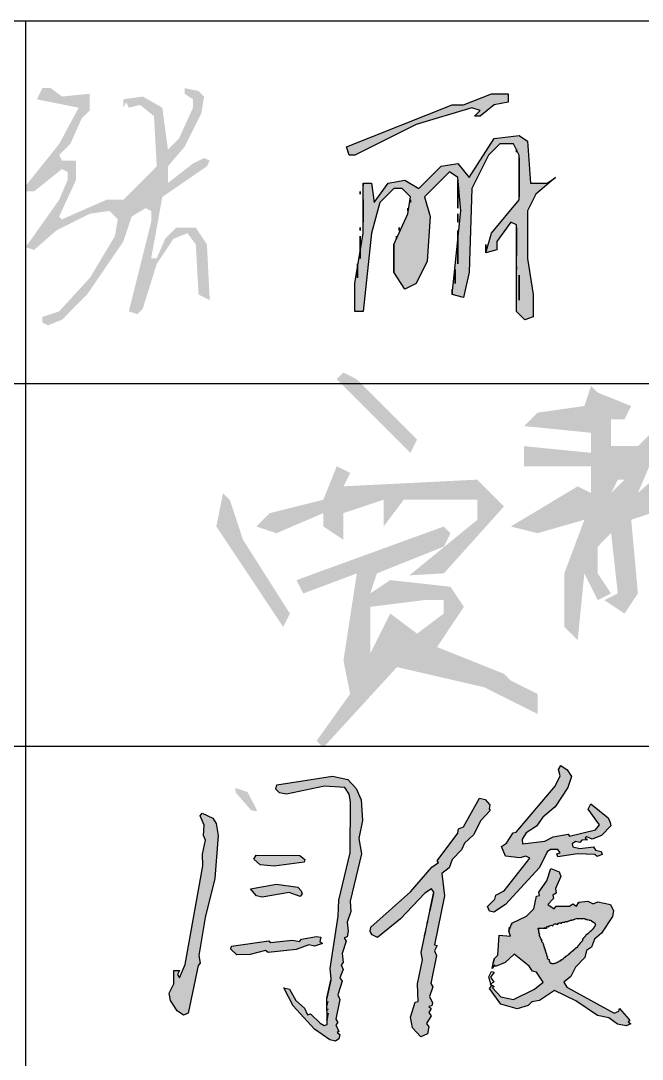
# Model space of a CAD drawing. Extents: x 5188914 to 7068445, y -542675 to 2032183.
# Drawn here: x 5235798 to 5236913, y -317948 to -316087 of the extents above; entities that cross this region are included whole.
import ezdxf

# ---------------------------------------------------------------- set-up
doc = ezdxf.new("R2010")
doc.units = 0
doc.header["$LTSCALE"] = 1000
doc.header["$MEASUREMENT"] = 0
doc.layers.get('0').update_dxf_attribs({"linetype": 'CONTINUOUS'})

msp = doc.modelspace()

# ---------------------------------------------------------------- hatches: boundary and pattern name
at = {"linetype": 'Continuous'}
h = msp.add_hatch(color=0, dxfattribs=at)
h.paths.add_polyline_path([(5235922.2, -316248.1), (5235922.2, -316218.1), (5235872.2, -316223.1), (5235852.2, -316208.1), (5235837.2, -316208.1), (5235827.2, -316228.1), (5235902.2, -316243.1), (5235867.2, -316308.1), (5235807.2, -316383.1), (5235807.2, -316393.1), (5235822.2, -316393.1), (5235872.2, -316353.1), (5235882.2, -316358.1), (5235882.2, -316373.1), (5235867.2, -316408.1), (5235807.2, -316493.1), (5235822.2, -316498.1), (5235862.2, -316463.1), (5235922.2, -316433.1), (5235957.2, -316428.1), (5235972.2, -316443.1), (5235967.2, -316473.1), (5235922.2, -316548.1), (5235867.2, -316608.1), (5235837.2, -316618.1), (5235837.2, -316628.1), (5235847.2, -316633.1), (5235872.2, -316623.1), (5235917.2, -316578.1), (5235982.2, -316483.1), (5235997.2, -316438.1), (5236022.2, -316423.1), (5236032.2, -316428.1), (5236032.2, -316448.1), (5235992.2, -316608.1), (5236007.2, -316613.1), (5236017.2, -316603.1), (5236042.2, -316523.1), (5236072.2, -316478.1), (5236097.2, -316468.1), (5236112.2, -316488.1), (5236117.2, -316578.1), (5236137.2, -316588.1), (5236132.2, -316488.1), (5236112.2, -316458.1), (5236077.2, -316458.1), (5236057.2, -316478.1), (5236042.2, -316513.1), (5236032.2, -316513.1), (5236052.2, -316403.1), (5236132.2, -316348.1), (5236137.2, -316338.1), (5236127.2, -316333.1), (5236107.2, -316343.1), (5236062.2, -316378.1), (5236062.2, -316348.1), (5236092.2, -316313.1), (5236122.2, -316253.1), (5236127.2, -316223.1), (5236117.2, -316213.1), (5236092.2, -316208.1), (5236092.2, -316218.1), (5236107.2, -316228.1), (5236107.2, -316243.1), (5236082.2, -316298.1), (5236062.2, -316318.1), (5236052.2, -316243.1), (5236017.2, -316223.1), (5235982.2, -316228.1), (5235982.2, -316243.1), (5235987.2, -316233.1), (5235992.2, -316243.1), (5236012.2, -316238.1), (5236037.2, -316258.1), (5236042.2, -316348.1), (5235982.2, -316408.1), (5235952.2, -316408.1), (5235872.2, -316443.1), (5235867.2, -316438.1), (5235897.2, -316373.1), (5235897.2, -316338.1), (5235872.2, -316338.1), (5235867.2, -316328.1), (5235887.2, -316308.1), (5235907.2, -316263.1)])
h.paths.add_polyline_path([(5236507.2, -316273.1), (5236607.2, -316243.1), (5236622.2, -316248.1), (5236612.2, -316258.1), (5236622.2, -316258.1), (5236647.2, -316238.1), (5236672.2, -316233.1), (5236672.2, -316218.1), (5236642.2, -316218.1), (5236592.2, -316238.1), (5236572.2, -316238.1), (5236382.2, -316313.1), (5236387.2, -316328.1), (5236397.2, -316328.1)])
h.paths.add_polyline_path([(5236442.2, -316413.1), (5236467.2, -316388.1), (5236482.2, -316388.1), (5236497.2, -316403.1), (5236492.2, -316433.1), (5236467.2, -316488.1), (5236467.2, -316538.1), (5236487.2, -316568.1), (5236507.2, -316558.1), (5236527.2, -316518.1), (5236532.2, -316438.1), (5236522.2, -316403.1), (5236567.2, -316358.1), (5236582.2, -316368.1), (5236587.2, -316428.1), (5236572.2, -316578.1), (5236592.2, -316583.1), (5236602.2, -316538.1), (5236607.2, -316388.1), (5236637.2, -316328.1), (5236657.2, -316308.1), (5236682.2, -316308.1), (5236692.2, -316328.1), (5236692.2, -316408.1), (5236642.2, -316468.1), (5236632.2, -316503.1), (5236652.2, -316498.1), (5236652.2, -316483.1), (5236677.2, -316448.1), (5236687.2, -316453.1), (5236687.2, -316608.1), (5236702.2, -316623.1), (5236717.2, -316618.1), (5236717.2, -316578.1), (5236707.2, -316513.1), (5236707.2, -316428.1), (5236722.2, -316398.1), (5236757.2, -316368.1), (5236742.2, -316378.1), (5236712.2, -316378.1), (5236707.2, -316303.1), (5236692.2, -316293.1), (5236647.2, -316298.1), (5236602.2, -316368.1), (5236582.2, -316343.1), (5236552.2, -316348.1), (5236512.2, -316388.1), (5236487.2, -316373.1), (5236457.2, -316378.1), (5236432.2, -316413.1), (5236427.2, -316378.1), (5236412.2, -316378.1), (5236412.2, -316383.1), (5236412.2, -316468.1), (5236397.2, -316558.1), (5236397.2, -316608.1), (5236412.2, -316608.1), (5236427.2, -316468.1)])
h.paths.add_polyline_path([(5237157.2, -316223.1), (5237192.2, -316213.1), (5237197.2, -316218.1), (5237177.2, -316253.1), (5237187.2, -316248.1), (5237247.2, -316188.1), (5237367.2, -316148.1), (5237372.2, -316138.1), (5237352.2, -316133.1), (5237342.2, -316143.1), (5237307.2, -316148.1), (5237252.2, -316173.1), (5237242.2, -316163.1), (5237262.2, -316123.1), (5237262.2, -316108.1), (5237252.2, -316103.1), (5237217.2, -316183.1), (5237137.2, -316223.1), (5237122.2, -316218.1), (5237112.2, -316173.1), (5237097.2, -316168.1), (5237097.2, -316203.1), (5237107.2, -316233.1), (5237042.2, -316263.1), (5237072.2, -316268.1), (5237082.2, -316258.1), (5237107.2, -316253.1), (5237127.2, -316283.1), (5237162.2, -316293.1), (5237117.2, -316343.1), (5237112.2, -316358.1), (5236997.2, -316463.1), (5236992.2, -316483.1), (5237032.2, -316488.1), (5237082.2, -316463.1), (5237137.2, -316423.1), (5237147.2, -316433.1), (5237147.2, -316463.1), (5237072.2, -316543.1), (5237072.2, -316553.1), (5237102.2, -316543.1), (5237157.2, -316548.1), (5237167.2, -316538.1), (5237167.2, -316468.1), (5237222.2, -316428.1), (5237247.2, -316428.1), (5237257.2, -316438.1), (5237257.2, -316458.1), (5237272.2, -316458.1), (5237282.2, -316438.1), (5237267.2, -316413.1), (5237207.2, -316418.1), (5237182.2, -316438.1), (5237167.2, -316438.1), (5237162.2, -316418.1), (5237207.2, -316388.1), (5237202.2, -316363.1), (5237192.2, -316353.1), (5237192.2, -316378.1), (5237182.2, -316388.1), (5237167.2, -316383.1), (5237167.2, -316348.1), (5237182.2, -316343.1), (5237162.2, -316318.1), (5237172.2, -316308.1), (5237172.2, -316293.1), (5237162.2, -316288.1), (5237167.2, -316273.1), (5237147.2, -316278.1), (5237127.2, -316248.1)])
h.paths.add_polyline_path([(5237347.2, -316293.1), (5237337.2, -316268.1), (5237342.2, -316243.1), (5237327.2, -316228.1), (5237322.2, -316273.1), (5237342.2, -316413.1), (5237337.2, -316463.1), (5237347.2, -316513.1), (5237347.2, -316623.1), (5237337.2, -316633.1), (5237302.2, -316638.1), (5237312.2, -316648.1), (5237362.2, -316648.1), (5237367.2, -316588.1), (5237367.2, -316553.1)])
h = msp.add_hatch(color=0)
h.dxf.hatch_style = 1
h.paths.add_polyline_path([(5236401, -316729.7), (5236377, -316717.7), (5236365, -316729.7), (5236497, -316861.7), (5236509, -316837.7)])
h = msp.add_hatch(color=0)
h.dxf.hatch_style = 1
h.paths.add_polyline_path([(5236893, -316777.7), (5236833, -316753.7), (5236821, -316741.7), (5236809, -316777.7), (5236725, -316789.7), (5236701, -316813.7), (5236821, -316825.7), (5236821, -316861.7), (5236701, -316849.7), (5236701, -316885.7), (5236821, -316885.7), (5236821, -316933.7), (5236797, -316921.7), (5236677, -316993.7), (5236725, -317005.7), (5236809, -316981.7), (5236773, -317077.7), (5236773, -317173.7), (5236797, -317197.7), (5236809, -317077.7), (5236833, -317125.7), (5236857, -317113.7), (5236833, -317077.7), (5236833, -317029.7), (5236857, -317005.7), (5236869, -317113.7), (5236845, -317125.7), (5236881, -317149.7), (5236905, -317113.7), (5236893, -316981.7), (5236965, -316957.7), (5236989, -316981.7), (5237013, -316969.7), (5236941, -317041.7), (5236965, -317065.7), (5237001, -317041.7), (5237013, -317185.7), (5237001, -317209.7), (5236977, -317161.7), (5236965, -317209.7), (5237001, -317257.7), (5237037, -317245.7), (5237037, -317053.7), (5237061, -317053.7), (5237109, -317005.7), (5237157, -316909.7), (5237265, -316885.7), (5237265, -316909.7), (5237229, -316897.7), (5237145, -317041.7), (5237169, -317053.7), (5237205, -316993.7), (5237253, -316957.7), (5237265, -317065.7), (5237313, -317065.7), (5237301, -316957.7), (5237349, -316969.7), (5237373, -316945.7), (5237409, -316945.7), (5237409, -316897.7), (5237361, -316813.7), (5237361, -316909.7), (5237349, -316933.7), (5237301, -316921.7), (5237301, -316873.7), (5237337, -316837.7), (5237325, -316813.7), (5237193, -316873.7), (5237121, -316837.7), (5237085, -316837.7), (5237025, -316873.7), (5237049, -316825.7), (5236977, -316813.7), (5236977, -316777.7), (5236905, -316849.7), (5236857, -316849.7), (5236857, -316801.7), (5236881, -316801.7)])
h.paths.add_polyline_path([(5236869, -316909.7), (5236881, -316909.7), (5236857, -316933.7)], flags=16)
h.paths.add_polyline_path([(5236941, -316849.7), (5236977, -316837.7), (5237013, -316837.7), (5236905, -316933.7)], flags=16)
h.paths.add_polyline_path([(5237001, -316933.7), (5237085, -316873.7), (5237121, -316873.7), (5237121, -316909.7), (5237049, -317029.7), (5237037, -317017.7), (5237073, -316969.7), (5237061, -316921.7)], flags=16)
h = msp.add_hatch(color=0)
h.dxf.hatch_style = 1
h.paths.add_polyline_path([(5236197, -317017.7), (5236173, -316945.7), (5236161, -316933.7), (5236149, -316993.7), (5236269, -317173.7), (5236281, -317149.7)])
h.paths.add_polyline_path([(5236341, -316969.7), (5236341, -316993.7), (5236377, -317017.7), (5236377, -316969.7), (5236449, -316945.7), (5236449, -316993.7), (5236485, -316945.7), (5236617, -316945.7), (5236617, -316981.7), (5236495.2, -317081.3), (5236557, -317077.7), (5236665, -316957.7), (5236617, -316909.7), (5236377, -316921.7), (5236389, -316897.7), (5236365, -316885.7), (5236341, -316945.7), (5236245, -316969.7), (5236221, -316993.7), (5236257, -317005.7)])
h.paths.add_polyline_path([(5236557, -317029.7), (5236569, -317005.7), (5236557, -316993.7), (5236293, -317089.7), (5236305, -317113.7), (5236401, -317077.7), (5236377, -317233.7), (5236389, -317293.7), (5236329, -317377.7), (5236341, -317389.7), (5236473, -317245.7), (5236629, -317281.7), (5236725, -317329.7), (5236725, -317293.7), (5236677, -317269.7), (5236665, -317257.7), (5236545, -317209.7), (5236593, -317137.7), (5236569, -317101.7), (5236461, -317089.7), (5236425, -317113.7), (5236437, -317077.7)])
h.paths.add_polyline_path([(5236425, -317137.7), (5236521, -317125.7), (5236557, -317125.7), (5236557, -317149.7), (5236509, -317185.7), (5236461, -317149.7), (5236425, -317221.7)], flags=16)
h = msp.add_hatch(color=256, dxfattribs=at)
h.paths.add_polyline_path([(5236152.1, -317547.4), (5236148.8, -317525.8), (5236142.8, -317516.7), (5236123.8, -317507.5), (5236120.3, -317512), (5236127.2, -317529.1), (5236126, -317547.2), (5236129.4, -317555.7), (5236124.2, -317580.8), (5236125, -317601.9), (5236093.4, -317778.4), (5236083.1, -317802.4), (5236079.2, -317796.3), (5236083.2, -317789.3), (5236072.7, -317789.7), (5236073, -317813.3), (5236064.3, -317829.8), (5236066.7, -317843.4), (5236078.6, -317861.6), (5236090.1, -317869.2), (5236098.6, -317865.8), (5236116.4, -317780.6), (5236120, -317776.1), (5236117.6, -317762.5), (5236129.2, -317694.3), (5236146.4, -317624.7)])
h.paths.add_polyline_path([(5236205, -317469.5), (5236183, -317462.3), (5236183.9, -317470.4), (5236211.2, -317502.2), (5236221.3, -317504.3), (5236221.8, -317501.8)])
h.paths.add_polyline_path([(5236343.2, -317459.2), (5236379.3, -317461.5), (5236387.2, -317473.6), (5236389.6, -317487.2), (5236388.8, -317578.6), (5236368.5, -317663.3), (5236367.7, -317691.9), (5236353.4, -317785.6), (5236354.7, -317804.2), (5236347.4, -317839.3), (5236348, -317886.5), (5236342.4, -317888), (5236335.5, -317883.9), (5236318, -317867.2), (5236312.5, -317868.6), (5236307.1, -317857), (5236291.6, -317843.3), (5236280.3, -317822.7), (5236270.2, -317820.6), (5236287, -317852.8), (5236325.3, -317894.8), (5236352.8, -317913.7), (5236362.8, -317915.8), (5236368.9, -317911.8), (5236370.4, -317904.3), (5236365.9, -317900.7), (5236369, -317898.7), (5236363.5, -317887.1), (5236367.1, -317882.7), (5236363.1, -317876.6), (5236370.5, -317841.5), (5236367, -317832.9), (5236374.8, -317808.4), (5236370.8, -317802.4), (5236376.5, -317787.8), (5236373, -317779.3), (5236376.6, -317774.8), (5236374.7, -317758.7), (5236381.9, -317736.7), (5236378, -317730.6), (5236383.5, -317729.2), (5236385.6, -317719.1), (5236383.7, -317703.1), (5236390.4, -317683.5), (5236389.1, -317664.9), (5236409.4, -317580.3), (5236404.6, -317553.1), (5236411.4, -317520.5), (5236408.7, -317483.4), (5236399.9, -317463.2), (5236384.9, -317447), (5236357.4, -317441.2), (5236257.3, -317456.9), (5236255.8, -317464.5), (5236262.2, -317471), (5236274.8, -317473.7)])
h.paths.add_polyline_path([(5236298.9, -317583.3), (5236220.6, -317582.6), (5236216.5, -317589.6), (5236227.5, -317599.8), (5236253, -317602.5), (5236306.8, -317595.4), (5236307.9, -317590.4)])
h.paths.add_polyline_path([(5236301.4, -317646.6), (5236294.9, -317640), (5236256.8, -317634.7), (5236210.5, -317643.3), (5236221, -317655.9), (5236231, -317658), (5236279.7, -317649.9), (5236299.3, -317656.6), (5236302.8, -317652.1)])
h.paths.add_polyline_path([(5236315.1, -317743.6), (5236325.1, -317745.7), (5236339.2, -317740.8), (5236334.7, -317737.3), (5236336.3, -317729.8), (5236328.8, -317728.2), (5236301.6, -317733), (5236298.1, -317737.5), (5236285.5, -317734.8), (5236245.3, -317739.5), (5236243.3, -317736.5), (5236176, -317745.9), (5236174.9, -317750.9), (5236185.9, -317761.1), (5236209.5, -317760.8), (5236237.2, -317753.5), (5236241.7, -317757), (5236292.4, -317752)])
h.paths.add_polyline_path([(5236588.7, -317573.3), (5236593.8, -317561.3), (5236610, -317546.4), (5236623.3, -317520.4), (5236640, -317502.9), (5236638, -317499.9), (5236639.6, -317492.4), (5236631.1, -317482.8), (5236621.1, -317480.7), (5236592.1, -317532.2), (5236583.5, -317535.6), (5236581.9, -317543.1), (5236545.3, -317593), (5236547.3, -317596), (5236535.2, -317604), (5236497.2, -317648.3), (5236426.3, -317712), (5236424.7, -317719.5), (5236428.7, -317725.5), (5236438.2, -317730.1), (5236479.2, -317696.9), (5236522.7, -317651), (5236534.9, -317643.1), (5236538.8, -317649.2), (5236516.3, -317756.9), (5236518.7, -317770.5), (5236509.8, -317813.1), (5236511, -317844.7), (5236505.5, -317846.2), (5236497.2, -317873.2), (5236501.1, -317892.4), (5236516, -317908.5), (5236527.6, -317903.1), (5236530.2, -317890.6), (5236526.2, -317884.5), (5236534.4, -317870.6), (5236530.4, -317864.5), (5236534.5, -317857.5), (5236530, -317853.9), (5236535.6, -317852.5), (5236536.6, -317847.5), (5236531.2, -317835.9), (5236537.4, -317818.9), (5236533.4, -317812.8), (5236543.9, -317762.7), (5236540.4, -317754.1), (5236545, -317744.6), (5236540, -317743.6), (5236558.3, -317655.9), (5236553.7, -317615.7), (5236566.3, -317605.2), (5236572, -317590.7)])
h.paths.add_polyline_path([(5236734.3, -317514.8), (5236756.6, -317495.9), (5236779.4, -317461.5), (5236786.1, -317442), (5236778.2, -317429.8), (5236766.7, -317422.2), (5236762.7, -317429.2), (5236765.6, -317440.3), (5236756.4, -317459.3), (5236686.9, -317541.5), (5236681.3, -317543), (5236669.6, -317561.4), (5236660.5, -317567.4), (5236667.4, -317584.5), (5236693, -317587.3), (5236704.1, -317584.3), (5236711.1, -317588.4), (5236664.9, -317646.8), (5236650.2, -317654.2), (5236648.7, -317661.7), (5236635.5, -317674.6), (5236638.9, -317683.2), (5236646.5, -317684.8), (5236667.7, -317670.9), (5236728.5, -317605.1), (5236742.3, -317576.6), (5236748.4, -317572.7), (5236761.4, -317572.8), (5236765.4, -317578.8), (5236759.8, -317580.3), (5236761.3, -317585.8), (5236796.5, -317580.1), (5236827.6, -317581.4), (5236832.1, -317584.9), (5236840.7, -317581.5), (5236839.2, -317576), (5236829.2, -317573.9), (5236825.2, -317567.8), (5236801.1, -317570.6), (5236788.6, -317568), (5236787.1, -317562.5), (5236793.2, -317558.5), (5236800.7, -317560.1), (5236804.2, -317555.6), (5236814.8, -317555.2), (5236810.3, -317551.6), (5236813.3, -317549.6), (5236822.8, -317554.2), (5236840, -317547.4), (5236856.7, -317529.9), (5236855.2, -317524.4), (5236851.8, -317515.8), (5236820.4, -317491), (5236815.8, -317500.5), (5236836.1, -317528.2), (5236829, -317537.2), (5236782.2, -317548.4), (5236780.2, -317545.3), (5236753.1, -317550.1), (5236738.4, -317557.5), (5236698.2, -317562.2), (5236697.3, -317554.2), (5236704.9, -317542.7), (5236723.1, -317530.8)])
h.paths.add_polyline_path([(5236757.3, -317642.5), (5236767, -317621), (5236763.6, -317612.5), (5236749.1, -317606.8), (5236741.8, -317628.8), (5236727.1, -317649.3), (5236728.6, -317654.8), (5236723, -317656.3), (5236718.3, -317678.9), (5236705.1, -317691.8), (5236678.9, -317704.6), (5236673.3, -317719.1), (5236676.7, -317727.7), (5236656.1, -317726), (5236653.8, -317762.1), (5236647.2, -317768.6), (5236645.7, -317776.1), (5236643.6, -317786.1), (5236647.7, -317779.2), (5236649.6, -317782.2), (5236666.8, -317775.3), (5236683, -317760.4), (5236709.9, -317781.7), (5236715.8, -317790.8), (5236723.4, -317792.4), (5236735.2, -317810.5), (5236719.6, -317823), (5236681.8, -317841.2), (5236659.2, -317836.5), (5236644.3, -317820.3), (5236647.3, -317818.3), (5236641.7, -317815.1), (5236642.3, -317817.3), (5236638.7, -317821.8), (5236659.1, -317849.5), (5236688.6, -317858.3), (5236708.3, -317852), (5236714.9, -317845.5), (5236728.4, -317843.1), (5236755.7, -317825.3), (5236793.7, -317843.7), (5236832.6, -317870.1), (5236852.7, -317874.3), (5236868.6, -317885.5), (5236883.7, -317888.6), (5236892.2, -317885.2), (5236887.8, -317881.7), (5236890.8, -317879.7), (5236888.8, -317876.6), (5236871.9, -317857.4), (5236871.4, -317859.9), (5236870.9, -317862.4), (5236862.3, -317865.9), (5236777.8, -317819.4), (5236771.9, -317810.4), (5236784.5, -317799.9), (5236793.2, -317783.4), (5236809.9, -317766), (5236812.6, -317753.5), (5236821.6, -317747.5), (5236827.3, -317733), (5236839.9, -317722.6), (5236859.3, -317692.6), (5236861.4, -317682.6), (5236855.9, -317671), (5236833.4, -317666.3), (5236824.8, -317669.7), (5236815.3, -317665.1), (5236799.2, -317667), (5236795.2, -317674), (5236788.2, -317669.9), (5236782.1, -317673.9), (5236758.5, -317674.2), (5236755, -317678.7), (5236743.5, -317671), (5236753.6, -317660.1), (5236752.2, -317654.5), (5236758.2, -317650.6)])
h.paths.add_polyline_path([(5236760.9, -317707.1, -0.520567), (5236767.9, -317704.9, -0.520567), (5236773.3, -317703.3, -0.520567), (5236777.7, -317702.2, -0.520567), (5236779.8, -317701.7, -0.520567), (5236782.6, -317700.6, -0.520567), (5236786.3, -317699.5, -0.520567), (5236789.1, -317699, -0.520567), (5236790.7, -317698.4, -0.520567), (5236793.4, -317697.3, -0.520567), (5236795.6, -317696.8, -0.520567), (5236798.8, -317696.8, -0.520567), (5236801, -317696.8, -0.520567), (5236804.2, -317696.8, -0.520567), (5236807.5, -317696.8, -0.520567), (5236809.6, -317696.8, -0.520567), (5236810.7, -317697.9, -0.520567), (5236814, -317699, -0.520567), (5236817.8, -317699.5, -0.520567), (5236821.6, -317701.1, -0.520567), (5236823.2, -317701.7, -0.520567), (5236824.3, -317702.8, -0.520567), (5236826.5, -317703.8, -0.520567), (5236828.1, -317705.5, -0.520567), (5236828.1, -317708.2, -0.520567), (5236827, -317710.3, -0.520567), (5236825.9, -317712, -0.520567), (5236824.8, -317714.1, -0.520567), (5236823.2, -317715.8, -0.520567), (5236821, -317717.9, -0.520567), (5236818.9, -317719.5, -0.520567), (5236817.2, -317721.2, -0.520567), (5236815.1, -317723.3, -0.520567), (5236812.4, -317725, -0.520567), (5236811.3, -317726, -0.520567), (5236810.2, -317727.7, -0.520567), (5236808.6, -317729.8, -0.520567), (5236806.9, -317731.5, -0.520567), (5236805.3, -317733.6, -0.520567), (5236803.7, -317737.4, -0.520567), (5236801.5, -317739.6, -0.520567), (5236800.4, -317741.7, -0.520567), (5236798.3, -317743.9, -0.520567), (5236797.2, -317745, -0.520567), (5236796.1, -317747.2, -0.520567), (5236793.9, -317748.8, -0.520567), (5236792.3, -317749.9, -0.520567), (5236791.2, -317751, -0.520567), (5236789.6, -317752.6, -0.520567), (5236788, -317754.2, -0.520567), (5236786.3, -317755.3, -0.520567), (5236784.7, -317756.4, -0.520567), (5236783.6, -317757.5, -0.520567), (5236782, -317759.1, -0.520567), (5236779.8, -317760.7, -0.520567), (5236778.2, -317762.3, -0.520567), (5236776.6, -317763.4, -0.520567), (5236775, -317764.5, -0.520567), (5236772.8, -317766.1, -0.520567), (5236771.7, -317767.2, -0.520567), (5236770.6, -317768.3, -0.520567), (5236767.9, -317770.5, -0.520567), (5236766.3, -317771, -0.520567), (5236763.6, -317772.6, -0.520567), (5236761.4, -317774.2, -0.520567), (5236759.8, -317774.8, -0.520567), (5236757.6, -317775.9, -0.520567), (5236755.5, -317776.4, -0.520567), (5236753.8, -317777, -0.520567), (5236752.2, -317777, -0.520567), (5236750.6, -317777, -0.520567), (5236748.4, -317775.3, -0.520567), (5236746.8, -317771, -0.520567), (5236743.5, -317765.6, -0.520567), (5236742.4, -317762.9, -0.520567), (5236741.9, -317760.2, -0.520567), (5236740.8, -317756.9, -0.520567), (5236739.7, -317755.3, -0.520567), (5236739.7, -317753.7, -0.520567), (5236739.2, -317751.5, -0.520567), (5236738.1, -317747.7, -0.520567), (5236736.5, -317745.5, -0.520567), (5236736.5, -317743.4, -0.520567), (5236735.9, -317741.7, -0.520567), (5236734.9, -317739.6, -0.520567), (5236733.2, -317735.3, -0.520567), (5236731.6, -317732.5, -0.520567), (5236730.5, -317729.8, -0.520567), (5236729.4, -317728.2, -0.520567), (5236728.9, -317725.5, -0.520567), (5236728.9, -317723.9, -0.520567), (5236727.8, -317722.3, -0.520567), (5236727.8, -317720.6, -0.520567), (5236727.8, -317719, -0.520567), (5236727.8, -317717.4, -0.520567), (5236726.7, -317715.8, -0.520567), (5236726.2, -317714.1, -0.520567), (5236728.4, -317714.1, -0.520567), (5236730, -317714.1, -0.520567), (5236732.1, -317714.1, -0.520567), (5236733.8, -317714.1, -0.435193), (5236736.7, -317713.7, -0.455955), (5236739.7, -317713, -0.520567), (5236745.2, -317711.4, -0.520567), (5236752.2, -317709.3, -0.520567)], flags=16)
h.paths.add_polyline_path([(5237125.6, -317607.1), (5237087.6, -317588.7), (5237081.2, -317582.1), (5237073.1, -317583), (5237066.6, -317576.4), (5237049.1, -317572.8), (5237054.9, -317594.9), (5237084, -317606.2), (5237090.4, -317612.8), (5237089.4, -317617.8), (5237111.9, -317622.5), (5237127.1, -317612.6)])
h.paths.add_polyline_path([(5237041.3, -317660.1), (5237024.3, -317653.9), (5237005.7, -317655.2), (5237013.1, -317669.9), (5237045.2, -317679.2), (5237047, -317695.3), (5237053.5, -317701.8), (5237062.2, -317685.4)])
h.paths.add_polyline_path([(5237082.6, -317762.9), (5237081.1, -317757.3), (5237090.2, -317751.4), (5237086.3, -317745.3), (5237094.3, -317744.4), (5237092.8, -317738.8), (5237098.4, -317737.4), (5237098.9, -317734.9), (5237089.9, -317727.8), (5237089.4, -317730.3), (5237088.9, -317732.8), (5237080.3, -317736.2), (5237050.4, -317766.6), (5237045.8, -317776.1), (5237030.2, -317788.5), (5237025.6, -317798), (5236990.2, -317816.8), (5236988.7, -317824.3), (5236992.6, -317830.4), (5237007.1, -317836), (5237030.3, -317825.2), (5237061.8, -317787.3), (5237059.8, -317784.2), (5237068.9, -317778.3), (5237067.4, -317772.8)])
h.paths.add_polyline_path([(5237219.8, -317569.2), (5237240, -317560.4), (5237293.8, -317553.3), (5237308.8, -317556.5), (5237332.9, -317553.7), (5237336.9, -317559.7), (5237339, -317549.7), (5237355.5, -317558.4), (5237364.1, -317554.9), (5237365.1, -317549.9), (5237347.2, -317535.7), (5237349.1, -317538.7), (5237343.1, -317542.7), (5237331.6, -317535.1), (5237300.5, -317533.8), (5237296.9, -317538.3), (5237274.4, -317533.6), (5237260.8, -317536), (5237256.8, -317529.9), (5237272.6, -317504.4), (5237277.3, -317481.9), (5237271.9, -317470.3), (5237257.9, -317462.1), (5237254.4, -317466.6), (5237251.6, -317492.2), (5237225.2, -317531.1), (5237219.7, -317532.6), (5237218.1, -317540.1), (5237175.3, -317557.3), (5237174.7, -317559.8), (5237173.2, -317567.3), (5237179.1, -317576.4), (5237146.2, -317608.8), (5237144.1, -317618.8), (5237136.1, -317619.7), (5237131.5, -317629.2), (5237140.9, -317633.8), (5237145, -317626.8), (5237150, -317627.9), (5237154.1, -317620.9), (5237159.1, -317621.9), (5237157.7, -317616.4), (5237180.9, -317605.6), (5237185.5, -317596.1), (5237203.1, -317586.7)])

# ---------------------------------------------------------------- linework, layer by layer
for p, q in [((5234307.2, -316087.3), (5245307.2, -316087.3)), ((5235807.2, -319337.3), (5235807.2, -316087.3)), ((5234307.2, -316737.3), (5239807.2, -316737.3)), ((5234307.2, -317387.3), (5239807.2, -317387.3))]:
    msp.add_line(p, q)
at = {"color": 0, "linetype": 'Continuous'}
for points in [[(5236672.2, -316218.1), (5236672.2, -316233.1), (5236647.2, -316238.1), (5236622.2, -316258.1), (5236612.2, -316258.1), (5236622.2, -316248.1), (5236607.2, -316243.1), (5236507.2, -316273.1), (5236397.2, -316328.1), (5236387.2, -316328.1), (5236382.2, -316313.1), (5236572.2, -316238.1), (5236592.2, -316238.1), (5236642.2, -316218.1), (5236672.2, -316218.1)], [(5236742.2, -316378.1), (5236757.2, -316368.1), (5236722.2, -316398.1), (5236707.2, -316428.1), (5236707.2, -316513.1), (5236717.2, -316578.1), (5236717.2, -316618.1), (5236702.2, -316623.1), (5236687.2, -316608.1), (5236687.2, -316453.1), (5236677.2, -316448.1), (5236652.2, -316483.1), (5236652.2, -316498.1), (5236632.2, -316503.1), (5236642.2, -316468.1), (5236692.2, -316408.1), (5236692.2, -316328.1), (5236682.2, -316308.1), (5236657.2, -316308.1), (5236637.2, -316328.1), (5236607.2, -316388.1), (5236602.2, -316538.1), (5236592.2, -316583.1), (5236572.2, -316578.1), (5236587.2, -316428.1), (5236582.2, -316368.1), (5236567.2, -316358.1), (5236522.2, -316403.1), (5236532.2, -316438.1), (5236527.2, -316518.1), (5236507.2, -316558.1), (5236487.2, -316568.1), (5236467.2, -316538.1), (5236467.2, -316488.1), (5236492.2, -316433.1), (5236497.2, -316403.1), (5236482.2, -316388.1), (5236467.2, -316388.1), (5236442.2, -316413.1), (5236427.2, -316468.1), (5236412.2, -316608.1), (5236397.2, -316608.1), (5236397.2, -316558.1), (5236412.2, -316468.1), (5236412.2, -316378.1), (5236427.2, -316378.1), (5236432.2, -316413.1), (5236457.2, -316378.1), (5236487.2, -316373.1), (5236512.2, -316388.1), (5236552.2, -316348.1), (5236582.2, -316343.1), (5236602.2, -316368.1), (5236647.2, -316298.1), (5236692.2, -316293.1), (5236707.2, -316303.1), (5236712.2, -316378.1), (5236742.2, -316378.1)], [(5236687.2, -316318.1), (5236687.2, -316323.1), (5236687.2, -316318.1)], [(5236692.2, -316333.1), (5236692.2, -316403.1), (5236692.2, -316333.1)], [(5236582.2, -316373.1), (5236582.2, -316423.1), (5236582.2, -316373.1)], [(5236412.2, -316378.1), (5236412.2, -316383.1), (5236412.2, -316378.1)], [(5236407.2, -316393.1), (5236407.2, -316398.1), (5236407.2, -316393.1)], [(5236412.2, -316408.1), (5236412.2, -316448.1), (5236412.2, -316408.1)], [(5236497.2, -316408.1), (5236497.2, -316413.1), (5236497.2, -316408.1)], [(5236492.2, -316423.1), (5236492.2, -316428.1), (5236492.2, -316423.1)], [(5236582.2, -316433.1), (5236582.2, -316448.1), (5236582.2, -316433.1)], [(5236407.2, -316458.1), (5236407.2, -316463.1), (5236407.2, -316458.1)], [(5236477.2, -316458.1), (5236477.2, -316463.1), (5236477.2, -316458.1)], [(5236582.2, -316463.1), (5236582.2, -316523.1), (5236582.2, -316463.1)], [(5236687.2, -316458.1), (5236687.2, -316508.1), (5236687.2, -316458.1)], [(5236407.2, -316473.1), (5236407.2, -316513.1), (5236407.2, -316473.1)], [(5236472.2, -316473.1), (5236472.2, -316478.1), (5236472.2, -316473.1)], [(5236467.2, -316488.1), (5236467.2, -316538.1), (5236467.2, -316488.1)], [(5236632.2, -316488.1), (5236632.2, -316503.1), (5236632.2, -316488.1)], [(5236402.2, -316523.1), (5236402.2, -316548.1), (5236402.2, -316523.1)], [(5236577.2, -316533.1), (5236577.2, -316558.1), (5236577.2, -316533.1)], [(5236687.2, -316528.1), (5236687.2, -316533.1), (5236687.2, -316528.1)], [(5236692.2, -316543.1), (5236692.2, -316588.1), (5236692.2, -316543.1)], [(5236572.2, -316568.1), (5236572.2, -316578.1), (5236572.2, -316568.1)]]:
    msp.add_lwpolyline(points, dxfattribs=at)
at = {"linetype": 'Continuous'}
for points in [[(5236855.2, -317524.4), (5236856.7, -317529.9), (5236840, -317547.4), (5236822.8, -317554.2), (5236813.3, -317549.6), (5236810.3, -317551.6), (5236814.8, -317555.2), (5236804.2, -317555.6), (5236800.7, -317560.1), (5236793.2, -317558.5), (5236787.1, -317562.5), (5236788.6, -317568), (5236801.1, -317570.6), (5236825.2, -317567.8), (5236829.2, -317573.9), (5236839.2, -317576), (5236840.7, -317581.5), (5236832.1, -317584.9), (5236827.6, -317581.4), (5236796.5, -317580.1), (5236761.3, -317585.8), (5236759.8, -317580.3), (5236765.4, -317578.8), (5236761.4, -317572.8), (5236748.4, -317572.7), (5236742.3, -317576.6), (5236728.5, -317605.1), (5236667.7, -317670.9), (5236646.5, -317684.8), (5236638.9, -317683.2), (5236635.5, -317674.6), (5236648.7, -317661.7), (5236650.2, -317654.2), (5236664.9, -317646.8), (5236711.1, -317588.4), (5236704.1, -317584.3), (5236693, -317587.3), (5236667.4, -317584.5), (5236660.5, -317567.4), (5236669.6, -317561.4), (5236681.3, -317543), (5236686.9, -317541.5), (5236756.4, -317459.3), (5236765.6, -317440.3), (5236762.7, -317429.2), (5236766.7, -317422.2), (5236778.2, -317429.8), (5236786.1, -317442), (5236779.4, -317461.5), (5236756.6, -317495.9), (5236734.3, -317514.8), (5236723.1, -317530.8), (5236704.9, -317542.7), (5236697.3, -317554.2), (5236698.2, -317562.2), (5236738.4, -317557.5), (5236753.1, -317550.1), (5236780.2, -317545.3), (5236782.2, -317548.4), (5236829, -317537.2), (5236836.1, -317528.2), (5236815.8, -317500.5), (5236820.4, -317491), (5236851.8, -317515.8), (5236855.2, -317524.4)], [(5236370.4, -317904.3), (5236368.9, -317911.8), (5236362.8, -317915.8), (5236352.8, -317913.7), (5236325.3, -317894.8), (5236287, -317852.8), (5236270.2, -317820.6), (5236280.3, -317822.7), (5236291.6, -317843.3), (5236307.1, -317857), (5236312.5, -317868.6), (5236318, -317867.2), (5236335.5, -317883.9), (5236342.4, -317888), (5236348, -317886.5), (5236347.4, -317839.3), (5236354.7, -317804.2), (5236353.4, -317785.6), (5236367.7, -317691.9), (5236368.5, -317663.3), (5236388.8, -317578.6), (5236389.6, -317487.2), (5236387.2, -317473.6), (5236379.3, -317461.5), (5236343.2, -317459.2), (5236274.8, -317473.7), (5236262.2, -317471), (5236255.8, -317464.5), (5236257.3, -317456.9), (5236357.4, -317441.2), (5236384.9, -317447), (5236399.9, -317463.2), (5236408.7, -317483.4), (5236411.4, -317520.5), (5236404.6, -317553.1), (5236409.4, -317580.3), (5236389.1, -317664.9), (5236390.4, -317683.5), (5236383.7, -317703.1), (5236385.6, -317719.1), (5236383.5, -317729.2), (5236378, -317730.6), (5236381.9, -317736.7), (5236374.7, -317758.7), (5236376.6, -317774.8), (5236373, -317779.3), (5236376.5, -317787.8), (5236370.8, -317802.4), (5236374.8, -317808.4), (5236367, -317832.9), (5236370.5, -317841.5), (5236363.1, -317876.6), (5236367.1, -317882.7), (5236363.5, -317887.1), (5236369, -317898.7), (5236365.9, -317900.7), (5236370.4, -317904.3)], [(5236639.6, -317492.4), (5236638, -317499.9), (5236640, -317502.9), (5236623.3, -317520.4), (5236610, -317546.4), (5236593.8, -317561.3), (5236588.7, -317573.3), (5236572, -317590.7), (5236566.3, -317605.2), (5236553.7, -317615.7), (5236558.3, -317655.9), (5236540, -317743.6), (5236545, -317744.6), (5236540.4, -317754.1), (5236543.9, -317762.7), (5236533.4, -317812.8), (5236537.4, -317818.9), (5236531.2, -317835.9), (5236536.6, -317847.5), (5236535.6, -317852.5), (5236530, -317853.9), (5236534.5, -317857.5), (5236530.4, -317864.5), (5236534.4, -317870.6), (5236526.2, -317884.5), (5236530.2, -317890.6), (5236527.6, -317903.1), (5236516, -317908.5), (5236501.1, -317892.4), (5236497.2, -317873.2), (5236505.5, -317846.2), (5236511, -317844.7), (5236509.8, -317813.1), (5236518.7, -317770.5), (5236516.3, -317756.9), (5236538.8, -317649.2), (5236534.9, -317643.1), (5236522.7, -317651), (5236479.2, -317696.9), (5236438.2, -317730.1), (5236428.7, -317725.5), (5236424.7, -317719.5), (5236426.3, -317712), (5236497.2, -317648.3), (5236535.2, -317604), (5236547.3, -317596), (5236545.3, -317593), (5236581.9, -317543.1), (5236583.5, -317535.6), (5236592.1, -317532.2), (5236621.1, -317480.7), (5236631.1, -317482.8), (5236639.6, -317492.4)], [(5236120, -317776.1), (5236116.4, -317780.6), (5236098.6, -317865.8), (5236090.1, -317869.2), (5236078.6, -317861.6), (5236066.7, -317843.4), (5236064.3, -317829.8), (5236073, -317813.3), (5236072.7, -317789.7), (5236083.2, -317789.3), (5236079.2, -317796.3), (5236083.1, -317802.4), (5236093.4, -317778.4), (5236125, -317601.9), (5236124.2, -317580.8), (5236129.4, -317555.7), (5236126, -317547.2), (5236127.2, -317529.1), (5236120.3, -317512), (5236123.8, -317507.5), (5236142.8, -317516.7), (5236148.8, -317525.8), (5236152.1, -317547.4), (5236146.4, -317624.7), (5236129.2, -317694.3), (5236117.6, -317762.5), (5236120, -317776.1)], [(5236307.9, -317590.4), (5236306.8, -317595.4), (5236253, -317602.5), (5236227.5, -317599.8), (5236216.5, -317589.6), (5236220.6, -317582.6), (5236298.9, -317583.3), (5236307.9, -317590.4)], [(5236888.8, -317876.6), (5236890.8, -317879.7), (5236887.8, -317881.7), (5236892.2, -317885.2), (5236883.7, -317888.6), (5236868.6, -317885.5), (5236852.7, -317874.3), (5236832.6, -317870.1), (5236793.7, -317843.7), (5236755.7, -317825.3), (5236728.4, -317843.1), (5236714.9, -317845.5), (5236708.3, -317852), (5236688.6, -317858.3), (5236659.1, -317849.5), (5236638.7, -317821.8), (5236642.3, -317817.3), (5236637.9, -317800.7), (5236642.5, -317791.2), (5236647.5, -317792.2), (5236640.4, -317801.2), (5236646.4, -317810.3), (5236640.3, -317814.2), (5236647.3, -317818.3), (5236644.3, -317820.3), (5236659.2, -317836.5), (5236681.8, -317841.2), (5236719.6, -317823), (5236735.2, -317810.5), (5236723.4, -317792.4), (5236715.8, -317790.8), (5236709.9, -317781.7), (5236683, -317760.4), (5236666.8, -317775.3), (5236649.6, -317782.2), (5236647.7, -317779.2), (5236643.6, -317786.1), (5236647.2, -317768.6), (5236653.8, -317762.1), (5236656.1, -317726), (5236676.7, -317727.7), (5236673.3, -317719.1), (5236678.9, -317704.6), (5236705.1, -317691.8), (5236718.3, -317678.9), (5236723, -317656.3), (5236728.6, -317654.8), (5236727.1, -317649.3), (5236741.8, -317628.8), (5236749.1, -317606.8), (5236763.6, -317612.5), (5236767, -317621), (5236757.3, -317642.5), (5236758.2, -317650.6), (5236752.2, -317654.5), (5236753.6, -317660.1), (5236743.5, -317671), (5236755, -317678.7), (5236758.5, -317674.2), (5236782.1, -317673.9), (5236788.2, -317669.9), (5236795.2, -317674), (5236799.2, -317667), (5236815.3, -317665.1), (5236824.8, -317669.7), (5236833.4, -317666.3), (5236855.9, -317671), (5236861.4, -317682.6), (5236859.3, -317692.6), (5236839.9, -317722.6), (5236827.3, -317733), (5236821.6, -317747.5), (5236812.6, -317753.5), (5236809.9, -317766), (5236793.2, -317783.4), (5236784.5, -317799.9), (5236771.9, -317810.4), (5236777.8, -317819.4), (5236862.3, -317865.9), (5236870.9, -317862.4), (5236871.9, -317857.4), (5236888.8, -317876.6)], [(5236301.4, -317646.6), (5236302.8, -317652.1), (5236299.3, -317656.6), (5236279.7, -317649.9), (5236231, -317658), (5236221, -317655.9), (5236210.5, -317643.3), (5236256.8, -317634.7), (5236294.9, -317640), (5236301.4, -317646.6)], [(5236538.3, -317651.7), (5236532, -317681.7), (5236538.3, -317651.7)], [(5236799.2, -317667), (5236798.7, -317669.5), (5236799.2, -317667)], [(5236527.8, -317701.8), (5236527.3, -317704.3), (5236527.8, -317701.8)], [(5236674.8, -317711.6), (5236673.3, -317719.1), (5236674.8, -317711.6)], [(5236678.9, -317704.6), (5236678.4, -317707.1), (5236678.9, -317704.6)], [(5236334.7, -317737.3), (5236339.2, -317740.8), (5236325.1, -317745.7), (5236315.1, -317743.6), (5236292.4, -317752), (5236241.7, -317757), (5236237.2, -317753.5), (5236209.5, -317760.8), (5236185.9, -317761.1), (5236174.9, -317750.9), (5236176, -317745.9), (5236243.3, -317736.5), (5236245.3, -317739.5), (5236285.5, -317734.8), (5236298.1, -317737.5), (5236301.6, -317733), (5236328.8, -317728.2), (5236336.3, -317729.8), (5236334.7, -317737.3)], [(5236524.2, -317719.3), (5236522.6, -317726.9), (5236524.2, -317719.3)], [(5236647.2, -317768.6), (5236645.7, -317776.1), (5236647.2, -317768.6)], [(5236644.6, -317781.1), (5236643.6, -317786.1), (5236644.6, -317781.1)], [(5236354.2, -317806.7), (5236347.4, -317839.3), (5236354.2, -317806.7)], [(5236348.8, -317844.8), (5236347.3, -317852.4), (5236348.8, -317844.8)], [(5236348.7, -317857.9), (5236348.2, -317860.4), (5236348.7, -317857.9)], [(5236871.9, -317857.4), (5236871.4, -317859.9), (5236871.9, -317857.4)], [(5236349.7, -317865.9), (5236347, -317878.5), (5236349.7, -317865.9)]]:
    msp.add_lwpolyline(points, dxfattribs=at)
msp.add_lwpolyline([(5236736.5, -317714.1, -0.520567), (5236739.7, -317713, -0.520567), (5236739.7, -317713, -0.520567), (5236745.2, -317711.4, -0.520567), (5236745.2, -317711.4, -0.520567), (5236752.2, -317709.3, -0.520567), (5236752.2, -317709.3, -0.520567), (5236760.9, -317707.1, -0.520567), (5236760.9, -317707.1, -0.520567), (5236767.9, -317704.9, -0.520567), (5236767.9, -317704.9, -0.520567), (5236773.3, -317703.3, -0.520567), (5236773.3, -317703.3, -0.520567), (5236777.7, -317702.2, -0.520567), (5236777.7, -317702.2, -0.520567), (5236779.8, -317701.7, -0.520567), (5236779.8, -317701.7, -0.520567), (5236782.6, -317700.6, -0.520567), (5236782.6, -317700.6, -0.520567), (5236786.3, -317699.5, -0.520567), (5236786.3, -317699.5, -0.520567), (5236789.1, -317699, -0.520567), (5236789.1, -317699, -0.520567), (5236790.7, -317698.4, -0.520567), (5236790.7, -317698.4, -0.520567), (5236793.4, -317697.3, -0.520567), (5236793.4, -317697.3, -0.520567), (5236795.6, -317696.8, -0.520567), (5236795.6, -317696.8, -0.520567), (5236798.8, -317696.8, -0.520567), (5236798.8, -317696.8, -0.520567), (5236801, -317696.8, -0.520567), (5236801, -317696.8, -0.520567), (5236804.2, -317696.8, -0.520567), (5236804.2, -317696.8, -0.520567), (5236807.5, -317696.8, -0.520567), (5236807.5, -317696.8, -0.520567), (5236809.6, -317696.8, -0.520567), (5236809.6, -317696.8, -0.520567), (5236810.7, -317697.9, -0.520567), (5236810.7, -317697.9, -0.520567), (5236814, -317699, -0.520567), (5236814, -317699, -0.520567), (5236817.8, -317699.5, -0.520567), (5236817.8, -317699.5, -0.520567), (5236821.6, -317701.1, -0.520567), (5236821.6, -317701.1, -0.520567), (5236823.2, -317701.7, -0.520567), (5236823.2, -317701.7, -0.520567), (5236824.3, -317702.8, -0.520567), (5236824.3, -317702.8, -0.520567), (5236826.5, -317703.8, -0.520567), (5236826.5, -317703.8, -0.520567), (5236828.1, -317705.5, -0.520567), (5236828.1, -317705.5, -0.520567), (5236828.1, -317708.2, -0.520567), (5236828.1, -317708.2, -0.520567), (5236827, -317710.3, -0.520567), (5236827, -317710.3, -0.520567), (5236825.9, -317712, -0.520567), (5236825.9, -317712, -0.520567), (5236824.8, -317714.1, -0.520567), (5236824.8, -317714.1, -0.520567), (5236823.2, -317715.8, -0.520567), (5236823.2, -317715.8, -0.520567), (5236821, -317717.9, -0.520567), (5236821, -317717.9, -0.520567), (5236818.9, -317719.5, -0.520567), (5236818.9, -317719.5, -0.520567), (5236817.2, -317721.2, -0.520567), (5236817.2, -317721.2, -0.520567), (5236815.1, -317723.3, -0.520567), (5236815.1, -317723.3, -0.520567), (5236812.4, -317725, -0.520567), (5236812.4, -317725, -0.520567), (5236811.3, -317726, -0.520567), (5236811.3, -317726, -0.520567), (5236810.2, -317727.7, -0.520567), (5236810.2, -317727.7, -0.520567), (5236808.6, -317729.8, -0.520567), (5236808.6, -317729.8, -0.520567), (5236806.9, -317731.5, -0.520567), (5236806.9, -317731.5, -0.520567), (5236805.3, -317733.6, -0.520567), (5236805.3, -317733.6, -0.520567), (5236803.7, -317737.4, -0.520567), (5236803.7, -317737.4, -0.520567), (5236801.5, -317739.6, -0.520567), (5236801.5, -317739.6, -0.520567), (5236800.4, -317741.7, -0.520567), (5236800.4, -317741.7, -0.520567), (5236798.3, -317743.9, -0.520567), (5236798.3, -317743.9, -0.520567), (5236797.2, -317745, -0.520567), (5236797.2, -317745, -0.520567), (5236796.1, -317747.2, -0.520567), (5236796.1, -317747.2, -0.520567), (5236793.9, -317748.8, -0.520567), (5236793.9, -317748.8, -0.520567), (5236792.3, -317749.9, -0.520567), (5236792.3, -317749.9, -0.520567), (5236791.2, -317751, -0.520567), (5236791.2, -317751, -0.520567), (5236789.6, -317752.6, -0.520567), (5236789.6, -317752.6, -0.520567), (5236788, -317754.2, -0.520567), (5236788, -317754.2, -0.520567), (5236786.3, -317755.3, -0.520567), (5236786.3, -317755.3, -0.520567), (5236784.7, -317756.4, -0.520567), (5236784.7, -317756.4, -0.520567), (5236783.6, -317757.5, -0.520567), (5236783.6, -317757.5, -0.520567), (5236782, -317759.1, -0.520567), (5236782, -317759.1, -0.520567), (5236779.8, -317760.7, -0.520567), (5236779.8, -317760.7, -0.520567), (5236778.2, -317762.3, -0.520567), (5236778.2, -317762.3, -0.520567), (5236776.6, -317763.4, -0.520567), (5236776.6, -317763.4, -0.520567), (5236775, -317764.5, -0.520567), (5236775, -317764.5, -0.520567), (5236772.8, -317766.1, -0.520567), (5236772.8, -317766.1, -0.520567), (5236771.7, -317767.2, -0.520567), (5236771.7, -317767.2, -0.520567), (5236770.6, -317768.3, -0.520567), (5236770.6, -317768.3, -0.520567), (5236767.9, -317770.5, -0.520567), (5236767.9, -317770.5, -0.520567), (5236766.3, -317771, -0.520567), (5236766.3, -317771, -0.520567), (5236763.6, -317772.6, -0.520567), (5236763.6, -317772.6, -0.520567), (5236761.4, -317774.2, -0.520567), (5236761.4, -317774.2, -0.520567), (5236759.8, -317774.8, -0.520567), (5236759.8, -317774.8, -0.520567), (5236757.6, -317775.9, -0.520567), (5236757.6, -317775.9, -0.520567), (5236755.5, -317776.4, -0.520567), (5236755.5, -317776.4, -0.520567), (5236753.8, -317777, -0.520567), (5236753.8, -317777, -0.520567), (5236752.2, -317777, -0.520567), (5236752.2, -317777, -0.520567), (5236750.6, -317777, -0.520567), (5236750.6, -317777, -0.520567), (5236748.4, -317775.3, -0.520567), (5236748.4, -317775.3, -0.520567), (5236746.8, -317771, -0.520567), (5236746.8, -317771, -0.520567), (5236743.5, -317765.6, -0.520567), (5236743.5, -317765.6, -0.520567), (5236742.4, -317762.9, -0.520567), (5236742.4, -317762.9, -0.520567), (5236741.9, -317760.2, -0.520567), (5236741.9, -317760.2, -0.520567), (5236740.8, -317756.9, -0.520567), (5236740.8, -317756.9, -0.520567), (5236739.7, -317755.3, -0.520567), (5236739.7, -317755.3, -0.520567), (5236739.7, -317753.7, -0.520567), (5236739.7, -317753.7, -0.520567), (5236739.2, -317751.5, -0.520567), (5236739.2, -317751.5, -0.520567), (5236738.1, -317747.7, -0.520567), (5236738.1, -317747.7, -0.520567), (5236736.5, -317745.5, -0.520567), (5236736.5, -317745.5, -0.520567), (5236736.5, -317743.4, -0.520567), (5236736.5, -317743.4, -0.520567), (5236735.9, -317741.7, -0.520567), (5236735.9, -317741.7, -0.520567), (5236734.9, -317739.6, -0.520567), (5236734.9, -317739.6, -0.520567), (5236733.2, -317735.3, -0.520567), (5236733.2, -317735.3, -0.520567), (5236731.6, -317732.5, -0.520567), (5236731.6, -317732.5, -0.520567), (5236730.5, -317729.8, -0.520567), (5236730.5, -317729.8, -0.520567), (5236729.4, -317728.2, -0.520567), (5236729.4, -317728.2, -0.520567), (5236728.9, -317725.5, -0.520567), (5236728.9, -317725.5, -0.520567), (5236728.9, -317723.9, -0.520567), (5236728.9, -317723.9, -0.520567), (5236727.8, -317722.3, -0.520567), (5236727.8, -317722.3, -0.520567), (5236727.8, -317720.6, -0.520567), (5236727.8, -317720.6, -0.520567), (5236727.8, -317719, -0.520567), (5236727.8, -317719, -0.520567), (5236727.8, -317717.4, -0.520567), (5236727.8, -317717.4, -0.520567), (5236726.7, -317715.8, -0.520567), (5236726.7, -317715.8, -0.520567), (5236726.2, -317714.1, -0.520567), (5236726.2, -317714.1, -0.520567), (5236728.4, -317714.1, -0.520567), (5236728.4, -317714.1, -0.520567), (5236730, -317714.1, -0.520567), (5236730, -317714.1, -0.520567), (5236732.1, -317714.1, -0.520567), (5236732.1, -317714.1, -0.520567), (5236733.8, -317714.1, -0.520567), (5236733.8, -317714.1, -0.520567), (5236737, -317714.1, -0.520567), (5236737, -317714.1, -0.520567), (5236739.2, -317714.1, -0.520567), (5236739.2, -317714.1, -0.520567), (5236741.4, -317713.6, -0.520567), (5236741.4, -317713.6, -0.520567), (5236742.4, -317712.5, -0.520567), (5236742.4, -317712.5, -0.520567), (5236742.4, -317712.5)], format="xyb", dxfattribs=at)

doc.saveas('drawing.dxf')
